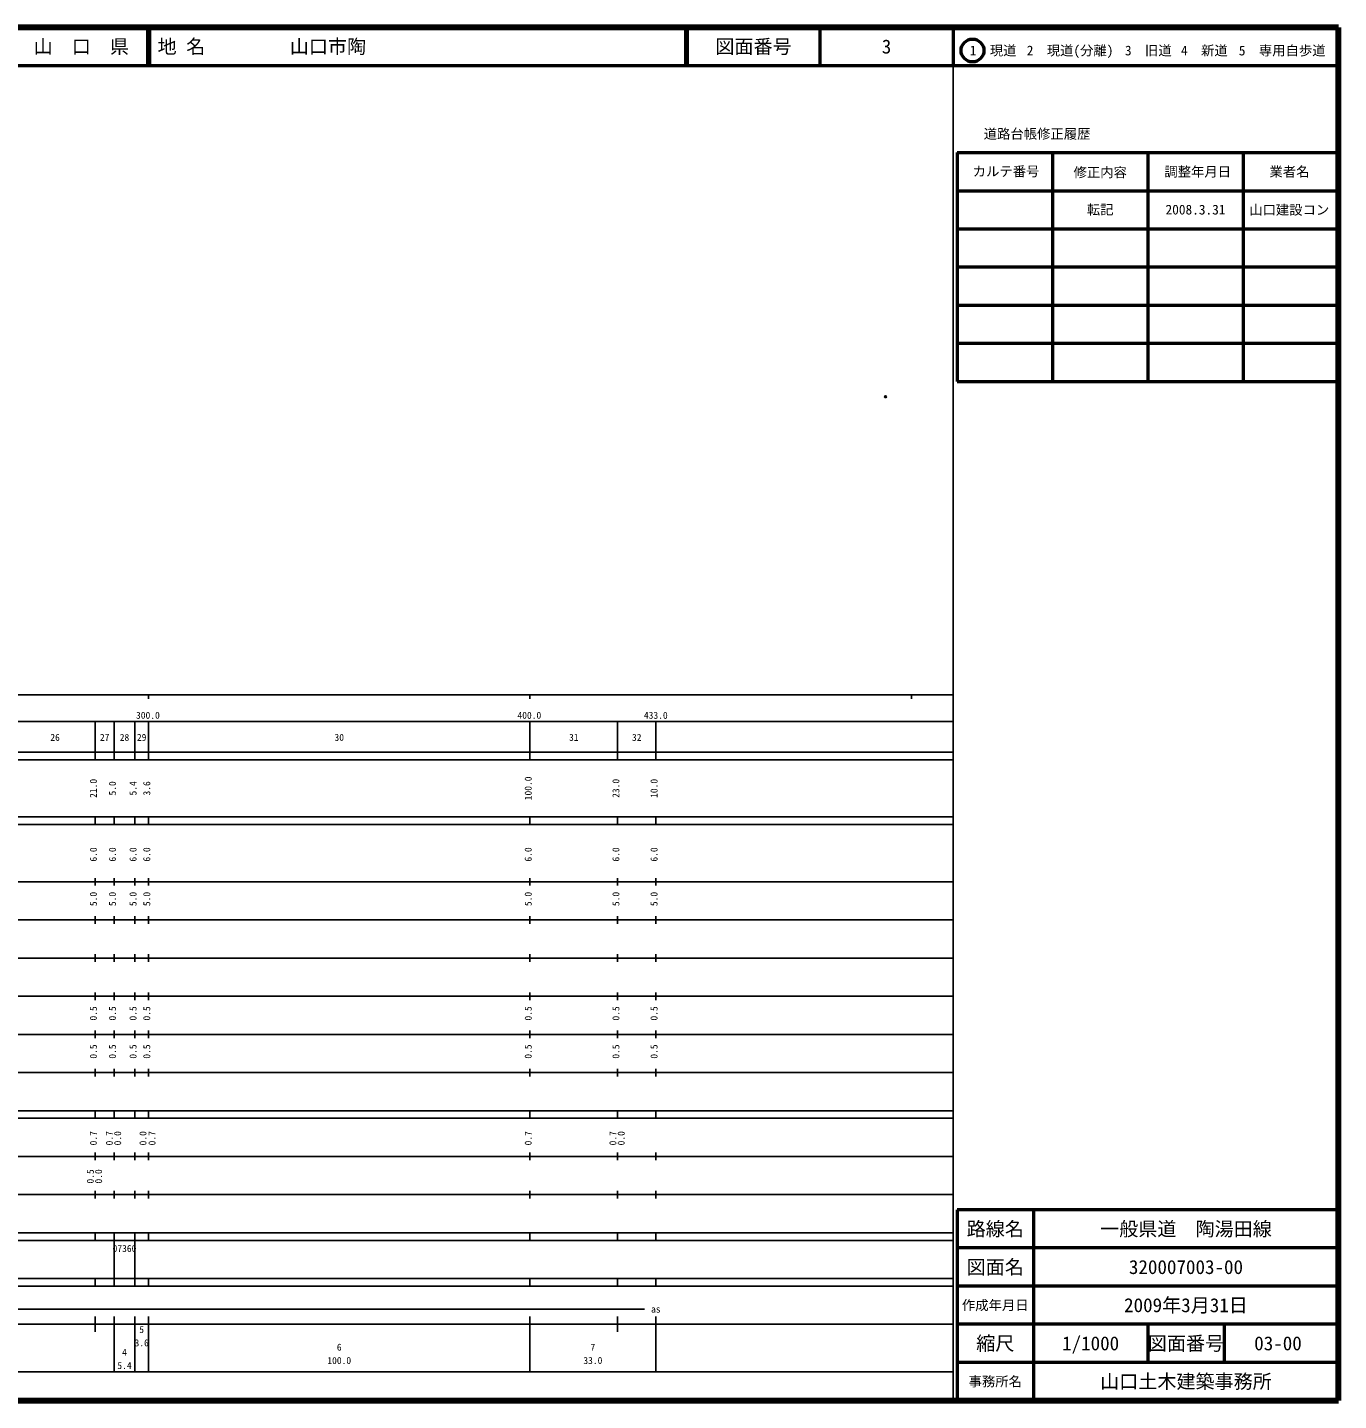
# Model space of a CAD drawing. Units: millimetres on the paper. Extents: x 40 to 680, y 20 to 380.
# Drawn here: x 336.3 to 680, y 20 to 380 of the extents above; entities that cross this region are included whole.
import ezdxf
from ezdxf.enums import TextEntityAlignment as Align

# ---------------------------------------------------------------- set-up
doc = ezdxf.new("R2010")
doc.units = ezdxf.units.MM
doc.header["$PDMODE"] = 32
doc.header["$PDSIZE"] = 0.5
doc.layers.add('M-OTRS', color=6, linetype='Continuous')
doc.layers.add('M-TTL-TXT', color=7, linetype='Continuous')
for name, color, linetype, lineweight in [('M-TTL', 2, 'Continuous', 140), ('M-TTL-BAND', 7, 'Continuous', 25), ('M-TTL-FRAM', 2, 'Continuous', 50), ('M-TTL-LINE', 7, 'Continuous', 50)]:
    doc.layers.add(name, color=color, linetype=linetype, lineweight=lineweight)
doc.styles.add('ＭＳ ゴシック', font='')
doc.styles.get('ＭＳ ゴシック').set_extended_font_data('MS Gothic')

msp = doc.modelspace()

# ---------------------------------------------------------------- linework, layer by layer
at = {"layer": 'M-OTRS'}
msp.add_point((561.225, 283.189), dxfattribs=at)
at = {"layer": 'M-TTL'}
for p, q in [((680, 380), (40, 380)), ((680, 20), (680, 380)), ((40, 20), (680, 20))]:
    msp.add_line(p, q, dxfattribs=at)
at = {"layer": 'M-TTL-BAND'}
for p, q in [((579, 20), (579, 370)), ((40, 205), (579, 205)), ((368, 205), (368, 204)), ((468, 205), (468, 204)), ((568, 205), (568, 204)), ((68, 198), (579, 198)), ((354, 188), (354, 198)), ((359, 188), (359, 198)), ((364.4, 188), (364.4, 198)), ((368, 188), (368, 198)), ((468, 188), (468, 198)), ((491, 188), (491, 198)), ((501, 188), (501, 198)), ((40, 190), (579, 190)), ((40, 188), (579, 188)), ((40, 173), (579, 173)), ((354, 171), (354, 173)), ((359, 171), (359, 173)), ((364.4, 171), (364.4, 173)), ((368, 171), (368, 173)), ((468, 171), (468, 173)), ((491, 171), (491, 173)), ((501, 171), (501, 173)), ((40, 171), (579, 171)), ((40, 156), (579, 156)), ((354, 155), (354, 157)), ((359, 155), (359, 157)), ((364.4, 155), (364.4, 157)), ((368, 155), (368, 157)), ((468, 155), (468, 157)), ((491, 155), (491, 157)), ((501, 155), (501, 157)), ((46, 146), (579, 146)), ((354, 145), (354, 147)), ((359, 145), (359, 147)), ((364.4, 145), (364.4, 147)), ((368, 145), (368, 147)), ((468, 145), (468, 147)), ((491, 145), (491, 147)), ((501, 145), (501, 147)), ((354, 135), (354, 137)), ((359, 135), (359, 137)), ((364.4, 135), (364.4, 137)), ((368, 135), (368, 137)), ((468, 135), (468, 137)), ((491, 135), (491, 137)), ((501, 135), (501, 137)), ((52, 136), (579, 136)), ((46, 126), (579, 126)), ((354, 125), (354, 127)), ((359, 125), (359, 127)), ((364.4, 125), (364.4, 127)), ((368, 125), (368, 127)), ((468, 125), (468, 127)), ((491, 125), (491, 127)), ((501, 125), (501, 127)), ((52, 116), (579, 116)), ((354, 115), (354, 117)), ((359, 115), (359, 117)), ((364.4, 115), (364.4, 117)), ((368, 115), (368, 117)), ((468, 115), (468, 117)), ((491, 115), (491, 117)), ((501, 115), (501, 117)), ((46, 106), (579, 106)), ((354, 105), (354, 107)), ((359, 105), (359, 107)), ((364.4, 105), (364.4, 107)), ((368, 105), (368, 107)), ((468, 105), (468, 107)), ((491, 105), (491, 107)), ((501, 105), (501, 107)), ((40, 96), (579, 96)), ((40, 94), (579, 94)), ((354, 94), (354, 96)), ((359, 94), (359, 96)), ((364.4, 94), (364.4, 96)), ((368, 94), (368, 96)), ((468, 94), (468, 96)), ((491, 94), (491, 96)), ((501, 94), (501, 96)), ((49, 84), (579, 84)), ((354, 83), (354, 85)), ((359, 83), (359, 85)), ((364.4, 83), (364.4, 85)), ((368, 83), (368, 85)), ((468, 83), (468, 85)), ((491, 83), (491, 85)), ((501, 83), (501, 85)), ((40, 74), (579, 74)), ((354, 73), (354, 75)), ((359, 73), (359, 75)), ((364.4, 73), (364.4, 75)), ((368, 73), (368, 75)), ((468, 73), (468, 75)), ((491, 73), (491, 75)), ((501, 73), (501, 75)), ((40, 64), (579, 64)), ((40, 62), (579, 62)), ((354, 62), (354, 64)), ((359, 62), (359, 64)), ((359, 52), (359, 62)), ((364.4, 62), (364.4, 64)), ((364.4, 52), (364.4, 62)), ((368, 62), (368, 64)), ((468, 62), (468, 64)), ((491, 62), (491, 64)), ((501, 62), (501, 64)), ((40, 52), (579, 52)), ((354, 50), (354, 52)), ((359, 50), (359, 52)), ((364.4, 50), (364.4, 52)), ((368, 50), (368, 52)), ((468, 50), (468, 52)), ((491, 50), (491, 52)), ((501, 50), (501, 52)), ((40, 50), (579, 50)), ((71, 44), (498, 44)), ((40, 40), (579, 40)), ((354, 38), (354, 42)), ((359, 27.5), (359, 42)), ((364.4, 27.5), (364.4, 42)), ((368, 27.5), (368, 42)), ((468, 27.5), (468, 42)), ((491, 38), (491, 42)), ((501, 27.5), (501, 42)), ((68, 27.5), (579, 27.5))]:
    msp.add_line(p, q, dxfattribs=at)
at = {"layer": 'M-TTL-FRAM'}
for p, q in [((580, 347.197), (580, 287.197)), ((580, 347.197), (680, 347.197)), ((580, 287.197), (680, 287.197)), ((680, 70), (580, 70)), ((580, 70), (580, 20))]:
    msp.add_line(p, q, dxfattribs=at)
at = {"layer": 'M-TTL-LINE'}
for p, q in [((367.75, 380), (367.75, 370)), ((368.25, 380), (368.25, 370)), ((508.747, 380), (508.747, 370)), ((509.247, 380), (509.247, 370)), ((543.997, 380), (543.997, 370)), ((579, 380), (579, 370)), ((40, 370), (680, 370)), ((605, 347.197), (605, 287.197)), ((630, 347.197), (630, 287.197)), ((655, 347.197), (655, 287.197)), ((580, 337.197), (680, 337.197)), ((580, 327.197), (680, 327.197)), ((580, 317.197), (680, 317.197)), ((580, 307.197), (680, 307.197)), ((580, 297.197), (680, 297.197)), ((600, 70), (600, 20)), ((680, 60), (580, 60)), ((680, 50), (580, 50)), ((680, 40), (580, 40)), ((630, 40), (630, 30)), ((650, 40), (650, 30)), ((680, 30), (580, 30))]:
    msp.add_line(p, q, dxfattribs=at)
msp.add_circle((584.031, 373.958), 3, dxfattribs=at)

# ---------------------------------------------------------------- texts
at = {"layer": 'M-TTL-BAND', "style": 'ＭＳ ゴシック'}
for s, p in [('300.0', (367.844, 198.195)), ('400.0', (467.844, 198.195)), ('433.0', (501, 198.195)), ('26', (343.5, 192.405)), ('27', (356.5, 192.405)), ('28', (361.7, 192.405)), ('29', (366.2, 192.405)), ('30', (418, 192.405)), ('31', (479.5, 192.405)), ('32', (496, 192.405)), ('07360', (361.7, 58.405)), ('as', (501, 42.5)), ('3.6', (366.2, 33.662)), ('5', (366.2, 37.152)), ('4', (361.7, 31.199)), ('6', (418, 32.523)), ('7', (484.5, 32.523)), ('5.4', (361.7, 27.709)), ('100.0', (418, 29.033)), ('33.0', (484.5, 29.033))]:
    msp.add_text(s, height=1.833, dxfattribs=at).set_placement(p, align=Align.BOTTOM_CENTER)
for s, p in [('21.0', (355, 180.5)), ('5.0', (360, 180.5)), ('5.4', (365.4, 180.5)), ('3.6', (369, 180.5)), ('100.0', (469, 180.5)), ('23.0', (492, 180.5)), ('10.0', (502, 180.5)), ('6.0', (355, 163.174)), ('6.0', (360, 163.174)), ('6.0', (365.4, 163.174)), ('6.0', (369, 163.174)), ('6.0', (469, 163.174)), ('6.0', (492, 163.174)), ('6.0', (502, 163.174)), ('5.0', (355, 151.5)), ('5.0', (360, 151.5)), ('5.0', (365.4, 151.5)), ('5.0', (369, 151.5)), ('5.0', (469, 151.5)), ('5.0', (492, 151.5)), ('5.0', (502, 151.5)), ('0.5', (355, 121.5)), ('0.5', (360, 121.5)), ('0.5', (365.4, 121.5)), ('0.5', (369, 121.5)), ('0.5', (469, 121.5)), ('0.5', (492, 121.5)), ('0.5', (502, 121.5)), ('0.5', (355, 111.5)), ('0.5', (360, 111.5)), ('0.5', (365.4, 111.5)), ('0.5', (369, 111.5)), ('0.5', (469, 111.5)), ('0.5', (492, 111.5)), ('0.5', (502, 111.5)), ('0.7', (355, 88.764)), ('0.7', (359.172, 88.764)), ('0.0', (361.37, 88.764)), ('0.0', (368, 88.764)), ('0.7', (370.37, 88.764)), ('0.7', (469, 88.764)), ('0.7', (491.204, 88.764)), ('0.0', (493.37, 88.764)), ('0.5', (354.204, 78.764)), ('0.0', (356.37, 78.764))]:
    msp.add_text(s, height=1.833, rotation=90, dxfattribs=at).set_placement(p, align=Align.BOTTOM_CENTER)
at = {"layer": 'M-TTL-TXT', "style": 'ＭＳ ゴシック'}
for s, height, p in [('山\u3000口\u3000県', 3.666, (350.375, 375)), ('図面番号', 3.666, (526.622, 375)), ('3', 3.666, (561.497, 375)), ('1\u3000現道', 2.566, (589.448, 373.958)), ('2\u3000現道(分離)', 2.566, (609.619, 373.958)), ('3\u3000旧道', 2.566, (630.121, 373.958)), ('4\u3000新道', 2.566, (644.824, 373.958)), ('5\u3000専用自歩道', 2.566, (665.228, 373.958)), ('道路台帳修正履歴', 2.566, (600.968, 352.113)), ('カルテ番号', 2.566, (592.839, 342.277)), ('修正内容', 2.566, (617.509, 342.023)), ('調整年月日', 2.566, (643.089, 342.197)), ('業者名', 2.566, (667.134, 342.197)), ('転記', 2.566, (617.5, 332.245)), ('2008.3.31', 2.566, (642.5, 332.245)), ('山口建設コン', 2.566, (667.077, 332.189)), ('路線名', 3.666, (590, 65)), ('路線名', 3.666, (590, 65)), ('一般県道\u3000陶湯田線', 3.666, (640, 65)), ('図面名', 3.666, (590, 55)), ('図面名', 3.666, (590, 55)), ('320007003-00', 3.666, (640, 55)), ('2009年3月31日', 3.666, (640, 45)), ('作成年月日', 2.566, (590, 45)), ('作成年月日', 2.566, (590, 45)), ('縮尺', 3.666, (590, 35)), ('縮尺', 3.666, (590, 35)), ('1/1000', 3.666, (615, 35)), ('図面番号', 3.666, (640, 35)), ('図面番号', 3.666, (640, 35)), ('03-00', 3.666, (664.125, 35)), ('事務所名', 2.566, (590, 25)), ('事務所名', 2.566, (590, 25)), ('山口土木建築事務所', 3.666, (640, 25))]:
    msp.add_text(s, height=height, dxfattribs=at).set_placement(p, align=Align.MIDDLE_CENTER)
for s, p in [('地 名', (370.38, 375)), ('山口市陶', (405.024, 375))]:
    msp.add_text(s, height=3.666, dxfattribs=at).set_placement(p, align=Align.MIDDLE_LEFT)

doc.saveas('drawing.dxf')
